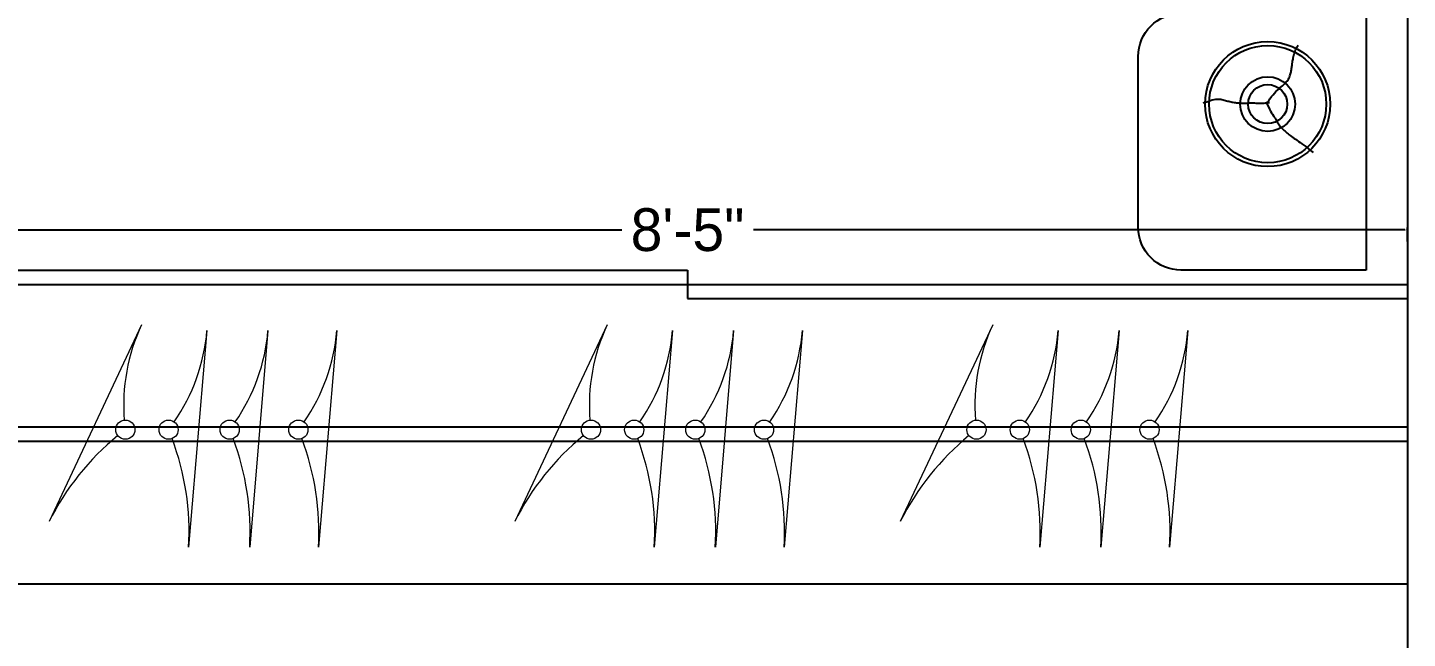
# Model space of a CAD drawing. Header units: inches. Extents: x 9636 to 21597, y -10243 to 557.
# Drawn here: x 10847.1 to 10943.9, y -2635.2 to -2592.3 of the extents above; entities that cross this region are included whole.
import ezdxf

# ---------------------------------------------------------------- set-up
doc = ezdxf.new("R2010")
doc.units = ezdxf.units.IN
doc.header["$MEASUREMENT"] = 0
doc.layers.add('Furniture', color=251, linetype='Continuous', lineweight=18)
doc.layers.add('TEFRİŞ', color=11, linetype='Continuous')
doc.styles.add('HEMI', font='stylu.ttf')
doc.styles.get("Standard").update_dxf_attribs({"font": 'arial.ttf'})
doc.dimstyles.get("Standard").update_dxf_attribs({"dimtxt": 0.18, "dimasz": 0.18, "dimexe": 0.18, "dimexo": 0.0625, "dimgap": 0.09, "dimtad": 0, "dimtih": 1, "dimtoh": 1, "dimdec": 0, "dimzin": 0, "dimdsep": 46, "dimlunit": 4, "dimtxsty": 'Standard', "dimcen": 0.09, "dimadec": 0, "dimazin": 0, "dimtfac": 1, "dimtdec": 0, "dimtofl": 0, "dimtmove": 0, "dimatfit": 3, "dimfxl": 1, "dimtolj": 1, "dimtzin": 0, "dimarcsym": 0})

# ---------------------------------------------------------------- blocks, each defined once
blk = doc.blocks.new('46u46 u')
at = {"layer": 'Furniture', "color": 133, "lineweight": -2, "true_color": 0x84cdcc}
for p, q in [((1719223.223, 5855.25), (1719238.426, 5853.967)), ((1719223.223, 5850.425), (1719238.426, 5849.142)), ((1719223.223, 5846.144), (1719238.426, 5844.86)), ((1719222.809, 5841.561), (1719236.617, 5835.071))]:
    blk.add_line(p, q, dxfattribs=at)
for centre in [(1719230.175, 5852.559), (1719230.175, 5847.734), (1719230.175, 5843.453), (1719230.175, 5840.416)]:
    blk.add_circle(centre, 0.673, dxfattribs=at)
for centre, radius, start, end in [((1719222.13, 5842.103), 13.193, 55.34874, 85.24855), ((1719237.351, 5835.381), 18.617, 86.69029, 110.60163), ((1719222.13, 5837.277), 13.193, 55.34874, 85.24855), ((1719237.351, 5830.555), 18.617, 86.69029, 110.60163), ((1719222.13, 5832.996), 13.193, 55.34874, 85.24855), ((1719237.351, 5826.274), 18.617, 86.69029, 110.60163), ((1719228.437, 5853.494), 13.193, 244.75145, 274.65126), ((1719244.979, 5851.705), 18.617, 219.39837, 243.30971)]:
    blk.add_arc(centre, radius, start, end, dxfattribs=at)
blk = doc.blocks.new('*D143')
at = {"color": 254, "lineweight": -2, "transparency": 16777216}
for p, q in [((10842.934, -2607.341), (10842.934, -2606.342)), ((10943.934, -2607.341), (10943.934, -2606.342))]:
    blk.add_line(p, q, dxfattribs=at)
at = {"color": 5, "lineweight": -2, "transparency": 16777216}
for p, q in [((10843.114, -2606.522), (10888.817, -2606.522)), ((10943.754, -2606.522), (10898.05, -2606.522))]:
    blk.add_line(p, q, dxfattribs=at)
at = {"color": 5, "transparency": 16777216}
for points in [[(10843.114, -2606.492), (10843.114, -2606.552), (10842.934, -2606.522)], [(10943.754, -2606.492), (10943.754, -2606.552), (10943.934, -2606.522)]]:
    blk.add_solid(points, dxfattribs=at)
at = {"layer": 'Defpoints', "color": 0, "transparency": 16777216}
for p in [(10943.934, -2606.522), (10842.934, -2610.341), (10943.934, -2610.341)]:
    blk.add_point(p, dxfattribs=at)
at = {"color": 5, "transparency": 16777216, "insert": (10893.434, -2606.522), "char_height": 3, "attachment_point": 5, "style": 'HEMI'}
blk.add_mtext('\\A1;8\'-5"', dxfattribs=at)

msp = doc.modelspace()

# ---------------------------------------------------------------- linework, layer by layer
for p, q in [((10943.934, -2480.341), (10943.934, -2708.341)), ((10842.934, -2609.341), (10893.434, -2609.341)), ((10893.434, -2609.341), (10893.434, -2611.341)), ((10842.934, -2610.341), (10943.934, -2610.341)), ((10893.434, -2611.341), (10943.934, -2611.341)), ((10842.934, -2631.341), (10943.934, -2631.341))]:
    msp.add_line(p, q)
at = {"color": 252, "true_color": 0x939598}
for p, q in [((10842.934, -2620.341), (10943.934, -2620.341)), ((10842.934, -2621.341), (10943.934, -2621.341))]:
    msp.add_line(p, q, dxfattribs=at)
msp.add_lwpolyline([(10941.049, -2609.341), (10928.049, -2609.341, -0.414214), (10925.049, -2606.341), (10925.049, -2594.341, -0.414214), (10928.049, -2591.341), (10941.049, -2591.341)], format="xyb", close=True)
at = {"layer": 'TEFRİŞ', "color": 252, "linetype": 'Continuous', "true_color": 0x939598}
for p, q in [((10935.97, -2594.27), (10935.996, -2594.176)), ((10935.97, -2594.27), (10935.996, -2594.176)), ((10935.996, -2594.176), (10936.026, -2594.079)), ((10935.996, -2594.176), (10936.026, -2594.079)), ((10936.026, -2594.079), (10936.058, -2593.981)), ((10936.026, -2594.079), (10936.058, -2593.981)), ((10936.058, -2593.981), (10936.094, -2593.885)), ((10936.058, -2593.981), (10936.094, -2593.885)), ((10936.094, -2593.885), (10936.134, -2593.793)), ((10936.094, -2593.885), (10936.134, -2593.793)), ((10936.134, -2593.793), (10936.176, -2593.705)), ((10936.134, -2593.793), (10936.176, -2593.705)), ((10936.176, -2593.705), (10936.223, -2593.625)), ((10936.176, -2593.705), (10936.223, -2593.625)), ((10936.223, -2593.625), (10936.273, -2593.555)), ((10936.223, -2593.625), (10936.273, -2593.555)), ((10935.811, -2595.205), (10935.821, -2595.131)), ((10935.811, -2595.205), (10935.821, -2595.131)), ((10935.821, -2595.131), (10935.83, -2595.057)), ((10935.821, -2595.131), (10935.83, -2595.057)), ((10935.83, -2595.057), (10935.838, -2594.983)), ((10935.83, -2595.057), (10935.838, -2594.983)), ((10935.838, -2594.983), (10935.847, -2594.909)), ((10935.838, -2594.983), (10935.847, -2594.909)), ((10935.847, -2594.909), (10935.857, -2594.835)), ((10935.847, -2594.909), (10935.857, -2594.835)), ((10935.857, -2594.835), (10935.868, -2594.761)), ((10935.857, -2594.835), (10935.868, -2594.761)), ((10935.868, -2594.761), (10935.88, -2594.685)), ((10935.868, -2594.761), (10935.88, -2594.685)), ((10935.88, -2594.685), (10935.893, -2594.608)), ((10935.88, -2594.685), (10935.893, -2594.608)), ((10935.893, -2594.608), (10935.909, -2594.528)), ((10935.893, -2594.608), (10935.909, -2594.528)), ((10935.909, -2594.528), (10935.927, -2594.446)), ((10935.909, -2594.528), (10935.927, -2594.446)), ((10935.927, -2594.446), (10935.947, -2594.36)), ((10935.927, -2594.446), (10935.947, -2594.36)), ((10935.947, -2594.36), (10935.97, -2594.27)), ((10935.947, -2594.36), (10935.97, -2594.27)), ((10935.372, -2596.207), (10935.432, -2596.141)), ((10935.372, -2596.207), (10935.432, -2596.141)), ((10935.432, -2596.141), (10935.487, -2596.074)), ((10935.432, -2596.141), (10935.487, -2596.074)), ((10935.487, -2596.074), (10935.536, -2596.005)), ((10935.487, -2596.074), (10935.536, -2596.005)), ((10935.536, -2596.005), (10935.581, -2595.936)), ((10935.536, -2596.005), (10935.581, -2595.936)), ((10935.581, -2595.936), (10935.621, -2595.865)), ((10935.581, -2595.936), (10935.621, -2595.865)), ((10935.621, -2595.865), (10935.656, -2595.793)), ((10935.621, -2595.865), (10935.656, -2595.793)), ((10935.656, -2595.793), (10935.687, -2595.72)), ((10935.656, -2595.793), (10935.687, -2595.72)), ((10935.687, -2595.72), (10935.714, -2595.647)), ((10935.687, -2595.72), (10935.714, -2595.647)), ((10935.714, -2595.647), (10935.737, -2595.573)), ((10935.714, -2595.647), (10935.737, -2595.573)), ((10935.737, -2595.573), (10935.757, -2595.5)), ((10935.737, -2595.573), (10935.757, -2595.5)), ((10935.757, -2595.5), (10935.774, -2595.426)), ((10935.757, -2595.5), (10935.774, -2595.426)), ((10935.774, -2595.426), (10935.789, -2595.352)), ((10935.774, -2595.426), (10935.789, -2595.352)), ((10935.789, -2595.352), (10935.801, -2595.278)), ((10935.789, -2595.352), (10935.801, -2595.278)), ((10935.801, -2595.278), (10935.811, -2595.205)), ((10935.801, -2595.278), (10935.811, -2595.205)), ((10934.398, -2597.17), (10934.505, -2597.034)), ((10934.398, -2597.17), (10934.505, -2597.034)), ((10934.505, -2597.034), (10934.61, -2596.916)), ((10934.505, -2597.034), (10934.61, -2596.916)), ((10934.61, -2596.916), (10934.712, -2596.812)), ((10934.61, -2596.916), (10934.712, -2596.812)), ((10934.712, -2596.812), (10934.81, -2596.72)), ((10934.712, -2596.812), (10934.81, -2596.72)), ((10934.81, -2596.72), (10934.905, -2596.635)), ((10934.81, -2596.72), (10934.905, -2596.635)), ((10934.905, -2596.635), (10934.995, -2596.556)), ((10934.905, -2596.635), (10934.995, -2596.556)), ((10934.995, -2596.556), (10935.08, -2596.481)), ((10934.995, -2596.556), (10935.08, -2596.481)), ((10935.08, -2596.481), (10935.16, -2596.41)), ((10935.08, -2596.481), (10935.16, -2596.41)), ((10935.16, -2596.41), (10935.236, -2596.341)), ((10935.16, -2596.41), (10935.236, -2596.341)), ((10935.236, -2596.341), (10935.306, -2596.273)), ((10935.236, -2596.341), (10935.306, -2596.273)), ((10935.306, -2596.273), (10935.372, -2596.207)), ((10935.306, -2596.273), (10935.372, -2596.207)), ((10929.742, -2597.59), (10929.607, -2597.636)), ((10929.742, -2597.59), (10929.607, -2597.636)), ((10929.873, -2597.545), (10929.742, -2597.59)), ((10929.873, -2597.545), (10929.742, -2597.59)), ((10930.001, -2597.501), (10929.873, -2597.545)), ((10930.001, -2597.501), (10929.873, -2597.545)), ((10930.124, -2597.461), (10930.001, -2597.501)), ((10930.124, -2597.461), (10930.001, -2597.501)), ((10930.242, -2597.426), (10930.124, -2597.461)), ((10930.242, -2597.426), (10930.124, -2597.461)), ((10930.355, -2597.397), (10930.242, -2597.426)), ((10930.355, -2597.397), (10930.242, -2597.426)), ((10930.463, -2597.377), (10930.355, -2597.397)), ((10930.463, -2597.377), (10930.355, -2597.397)), ((10930.564, -2597.367), (10930.463, -2597.377)), ((10930.564, -2597.367), (10930.463, -2597.377)), ((10930.661, -2597.365), (10930.564, -2597.367)), ((10930.661, -2597.365), (10930.564, -2597.367)), ((10930.752, -2597.37), (10930.661, -2597.365)), ((10930.752, -2597.37), (10930.661, -2597.365)), ((10930.84, -2597.381), (10930.752, -2597.37)), ((10930.84, -2597.381), (10930.752, -2597.37)), ((10930.924, -2597.397), (10930.84, -2597.381)), ((10930.924, -2597.397), (10930.84, -2597.381)), ((10931.007, -2597.416), (10930.924, -2597.397)), ((10931.007, -2597.416), (10930.924, -2597.397)), ((10931.088, -2597.438), (10931.007, -2597.416)), ((10931.088, -2597.438), (10931.007, -2597.416)), ((10931.168, -2597.459), (10931.088, -2597.438)), ((10931.168, -2597.459), (10931.088, -2597.438)), ((10931.248, -2597.48), (10931.168, -2597.459)), ((10931.248, -2597.48), (10931.168, -2597.459)), ((10931.327, -2597.501), (10931.248, -2597.48)), ((10931.327, -2597.501), (10931.248, -2597.48)), ((10931.407, -2597.52), (10931.327, -2597.501)), ((10931.407, -2597.52), (10931.327, -2597.501)), ((10931.486, -2597.538), (10931.407, -2597.52)), ((10931.486, -2597.538), (10931.407, -2597.52)), ((10931.565, -2597.555), (10931.486, -2597.538)), ((10931.565, -2597.555), (10931.486, -2597.538)), ((10931.644, -2597.571), (10931.565, -2597.555)), ((10931.644, -2597.571), (10931.565, -2597.555)), ((10931.721, -2597.586), (10931.644, -2597.571)), ((10931.721, -2597.586), (10931.644, -2597.571)), ((10931.799, -2597.599), (10931.721, -2597.586)), ((10931.799, -2597.599), (10931.721, -2597.586)), ((10931.875, -2597.61), (10931.799, -2597.599)), ((10931.875, -2597.61), (10931.799, -2597.599)), ((10931.951, -2597.62), (10931.875, -2597.61)), ((10931.951, -2597.62), (10931.875, -2597.61)), ((10932.027, -2597.629), (10931.951, -2597.62)), ((10932.027, -2597.629), (10931.951, -2597.62)), ((10932.103, -2597.636), (10932.027, -2597.629)), ((10932.103, -2597.636), (10932.027, -2597.629)), ((10932.179, -2597.641), (10932.103, -2597.636)), ((10932.179, -2597.641), (10932.103, -2597.636)), ((10932.256, -2597.645), (10932.179, -2597.641)), ((10932.256, -2597.645), (10932.179, -2597.641)), ((10932.334, -2597.647), (10932.256, -2597.645)), ((10932.334, -2597.647), (10932.256, -2597.645)), ((10932.413, -2597.648), (10932.334, -2597.647)), ((10932.413, -2597.648), (10932.334, -2597.647)), ((10932.494, -2597.647), (10932.413, -2597.648)), ((10932.494, -2597.647), (10932.413, -2597.648)), ((10932.577, -2597.645), (10932.494, -2597.647)), ((10932.577, -2597.645), (10932.494, -2597.647)), ((10932.661, -2597.643), (10932.577, -2597.645)), ((10932.661, -2597.643), (10932.577, -2597.645)), ((10932.747, -2597.64), (10932.661, -2597.643)), ((10932.747, -2597.64), (10932.661, -2597.643)), ((10932.836, -2597.638), (10932.747, -2597.64)), ((10932.836, -2597.638), (10932.747, -2597.64)), ((10932.927, -2597.636), (10932.836, -2597.638)), ((10932.927, -2597.636), (10932.836, -2597.638)), ((10933.021, -2597.635), (10932.927, -2597.636)), ((10933.021, -2597.635), (10932.927, -2597.636)), ((10933.118, -2597.636), (10933.021, -2597.635)), ((10933.118, -2597.636), (10933.021, -2597.635)), ((10933.219, -2597.638), (10933.118, -2597.636)), ((10933.219, -2597.638), (10933.118, -2597.636)), ((10933.325, -2597.641), (10933.219, -2597.638)), ((10933.325, -2597.641), (10933.219, -2597.638)), ((10933.441, -2597.644), (10933.325, -2597.641)), ((10933.441, -2597.644), (10933.325, -2597.641)), ((10933.569, -2597.645), (10933.441, -2597.644)), ((10933.569, -2597.645), (10933.441, -2597.644)), ((10933.712, -2597.644), (10933.569, -2597.645)), ((10933.712, -2597.644), (10933.569, -2597.645)), ((10933.874, -2597.64), (10933.712, -2597.644)), ((10933.874, -2597.64), (10933.712, -2597.644)), ((10934.058, -2597.63), (10933.874, -2597.64)), ((10934.058, -2597.63), (10933.874, -2597.64)), ((10933.996, -2597.525), (10934.092, -2597.719)), ((10933.996, -2597.525), (10934.092, -2597.719)), ((10934.266, -2597.615), (10934.058, -2597.63)), ((10934.266, -2597.615), (10934.058, -2597.63)), ((10934.069, -2597.713), (10934.179, -2597.507)), ((10934.069, -2597.713), (10934.179, -2597.507)), ((10934.092, -2597.719), (10934.181, -2597.89)), ((10934.092, -2597.719), (10934.181, -2597.89)), ((10934.179, -2597.507), (10934.289, -2597.326)), ((10934.179, -2597.507), (10934.289, -2597.326)), ((10934.181, -2597.89), (10934.264, -2598.043)), ((10934.181, -2597.89), (10934.264, -2598.043)), ((10934.264, -2598.043), (10934.34, -2598.178)), ((10934.264, -2598.043), (10934.34, -2598.178)), ((10934.289, -2597.326), (10934.398, -2597.17)), ((10934.289, -2597.326), (10934.398, -2597.17)), ((10934.34, -2598.178), (10934.411, -2598.299)), ((10934.34, -2598.178), (10934.411, -2598.299)), ((10934.411, -2598.299), (10934.477, -2598.408)), ((10934.411, -2598.299), (10934.477, -2598.408)), ((10934.477, -2598.408), (10934.538, -2598.508)), ((10934.477, -2598.408), (10934.538, -2598.508)), ((10934.538, -2598.508), (10934.595, -2598.601)), ((10934.538, -2598.508), (10934.595, -2598.601)), ((10934.595, -2598.601), (10934.649, -2598.69)), ((10934.595, -2598.601), (10934.649, -2598.69)), ((10934.649, -2598.69), (10934.7, -2598.774)), ((10934.649, -2598.69), (10934.7, -2598.774)), ((10934.7, -2598.774), (10934.748, -2598.855)), ((10934.7, -2598.774), (10934.748, -2598.855)), ((10934.748, -2598.855), (10934.796, -2598.933)), ((10934.748, -2598.855), (10934.796, -2598.933)), ((10934.796, -2598.933), (10934.842, -2599.007)), ((10934.796, -2598.933), (10934.842, -2599.007)), ((10934.842, -2599.007), (10934.89, -2599.08)), ((10934.842, -2599.007), (10934.89, -2599.08)), ((10934.89, -2599.08), (10934.938, -2599.15)), ((10934.89, -2599.08), (10934.938, -2599.15)), ((10934.938, -2599.15), (10934.989, -2599.218)), ((10934.938, -2599.15), (10934.989, -2599.218)), ((10934.989, -2599.218), (10935.042, -2599.285)), ((10934.989, -2599.218), (10935.042, -2599.285)), ((10935.042, -2599.285), (10935.099, -2599.351)), ((10935.042, -2599.285), (10935.099, -2599.351)), ((10935.099, -2599.351), (10935.157, -2599.415)), ((10935.099, -2599.351), (10935.157, -2599.415)), ((10935.157, -2599.415), (10935.219, -2599.479)), ((10935.157, -2599.415), (10935.219, -2599.479)), ((10935.219, -2599.479), (10935.283, -2599.541)), ((10935.219, -2599.479), (10935.283, -2599.541)), ((10935.283, -2599.541), (10935.349, -2599.603)), ((10935.283, -2599.541), (10935.349, -2599.603)), ((10935.349, -2599.603), (10935.418, -2599.664)), ((10935.349, -2599.603), (10935.418, -2599.664)), ((10935.418, -2599.664), (10935.489, -2599.725)), ((10935.418, -2599.664), (10935.489, -2599.725)), ((10935.489, -2599.725), (10935.563, -2599.785)), ((10935.489, -2599.725), (10935.563, -2599.785)), ((10935.563, -2599.785), (10935.639, -2599.845)), ((10935.563, -2599.785), (10935.639, -2599.845)), ((10935.639, -2599.845), (10935.719, -2599.905)), ((10935.639, -2599.845), (10935.719, -2599.905)), ((10935.719, -2599.905), (10935.802, -2599.967)), ((10935.719, -2599.905), (10935.802, -2599.967)), ((10935.802, -2599.967), (10935.889, -2600.03)), ((10935.802, -2599.967), (10935.889, -2600.03)), ((10935.889, -2600.03), (10935.982, -2600.095)), ((10935.889, -2600.03), (10935.982, -2600.095)), ((10935.982, -2600.095), (10936.079, -2600.162)), ((10935.982, -2600.095), (10936.079, -2600.162)), ((10936.079, -2600.162), (10936.182, -2600.232)), ((10936.079, -2600.162), (10936.182, -2600.232)), ((10936.182, -2600.232), (10936.292, -2600.306)), ((10936.182, -2600.232), (10936.292, -2600.306)), ((10936.292, -2600.306), (10936.409, -2600.386)), ((10936.292, -2600.306), (10936.409, -2600.386)), ((10936.409, -2600.386), (10936.534, -2600.473)), ((10936.409, -2600.386), (10936.534, -2600.473)), ((10936.534, -2600.473), (10936.668, -2600.569)), ((10936.534, -2600.473), (10936.668, -2600.569)), ((10936.668, -2600.569), (10936.813, -2600.678)), ((10936.668, -2600.569), (10936.813, -2600.678)), ((10936.813, -2600.678), (10936.969, -2600.8)), ((10936.813, -2600.678), (10936.969, -2600.8)), ((10936.969, -2600.8), (10937.137, -2600.938)), ((10936.969, -2600.8), (10937.137, -2600.938)), ((10937.137, -2600.938), (10937.319, -2601.094)), ((10937.137, -2600.938), (10937.319, -2601.094))]:
    msp.add_line(p, q, dxfattribs=at)
for major_axis, start_param, end_param in [((-3.102, -3.102), 3.926991, 10.210176), ((-2.908, 2.908), 5.497787, 11.780972), ((-2.908, 2.908), 5.497787, 11.780972), ((-1.357, 1.357), 5.497787, 11.780972), ((-1.357, 1.357), 5.497787, 11.780972), ((-0.969, 0.969), 5.497787, 11.780972), ((-0.969, 0.969), 5.497787, 11.780972)]:
    msp.add_ellipse((10934.131, -2597.694), major_axis=major_axis, ratio=1, start_param=start_param, end_param=end_param, dxfattribs=at)

# ---------------------------------------------------------------- block references
at = {"lineweight": 9, "rotation": 270}
for p in [(5013.573, 1716609.638), (5046.241, 1716609.638), (5073.285, 1716609.638)]:
    msp.add_blockref('46u46 u', p, dxfattribs=at)

# ---------------------------------------------------------------- dimensions: what is measured, and where the dimension line sits
dim = msp.add_linear_dim(base=(10943.934, -2606.522), p1=(10842.934, -2610.341), p2=(10943.934, -2610.341), dimstyle='Standard', override={"dimtxt": 3, "dimexo": 3, "dimtxsty": 'HEMI', "dimclrd": 5, "dimclre": 254, "dimclrt": 5, "dimfxl": 0.03937, "dimarcsym": 1})
dim.commit()
dim.dimension.update_dxf_attribs({"geometry": '*D143', "text_midpoint": (10893.434, -2606.522)})

doc.saveas('drawing.dxf')
